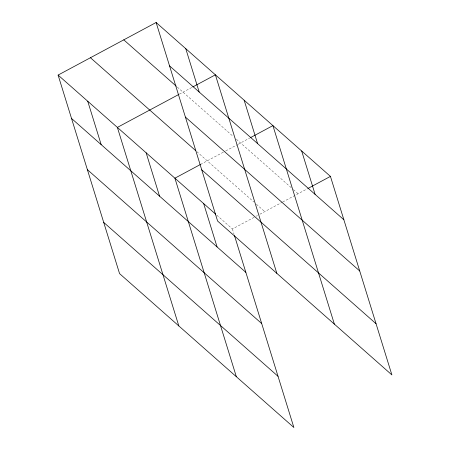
<?xml version="1.0" encoding="UTF-8"?>
<svg xmlns="http://www.w3.org/2000/svg" width="450" height="450" viewBox="0 0 450 450"><rect width="100%" height="100%" fill="white"/><g stroke="black" fill="none" stroke-linecap="round" stroke-linejoin="round"><path stroke-width="0.34" stroke-dasharray="2.25 1.69" d="M179.342 94.163L192.201 87.266M200.531 164.436L225.141 151.234M225.759 150.907L237.487 144.613M238.101 144.287L249.727 138.049M216.731 215.123L232.419 228.971L255.611 216.534M256.224 216.203L257.445 215.55M259.886 214.239L282.049 202.354M282.668 202.022L307.249 188.837M177.328 87.126L233.252 136.496M236.385 139.269L291.296 187.746M293.389 189.591L298.097 193.748M196.785 151.605L253.789 201.926M256.399 204.232L264.769 211.624M232.419 228.971L234.073 234.309"/><path stroke-width="0.67" d="M234.489 235.648L293.878 427.5L119.559 273.606L58.101 75.077L156.122 22.5L330.441 176.394L391.899 374.923L217.581 221.029L156.122 22.5M178.723 94.494L117.371 127.401L178.824 325.929M192.808 86.934L215.393 74.824L276.846 273.352M200.531 164.436L174.898 178.189L236.351 376.718M250.335 137.722L272.919 125.612L334.373 324.135M307.862 188.505L330.441 176.394M169.549 65.874L343.873 219.769M123.778 39.853L176.287 86.209M185.4 117.073L359.719 270.973M90.45 57.729L195.739 150.677M201.729 169.83L376.048 323.724M58.101 75.077L215.685 214.2M71.528 118.451L245.846 272.346M87.379 169.656L261.697 323.55M103.708 222.407L278.027 376.301M301.68 151.003L315.107 194.377M244.153 100.215L257.58 143.595M185.76 48.662L199.187 92.036M203.659 203.58L217.086 246.954M146.132 152.792L159.559 196.172M87.739 101.239L101.166 144.613"/></g></svg>
